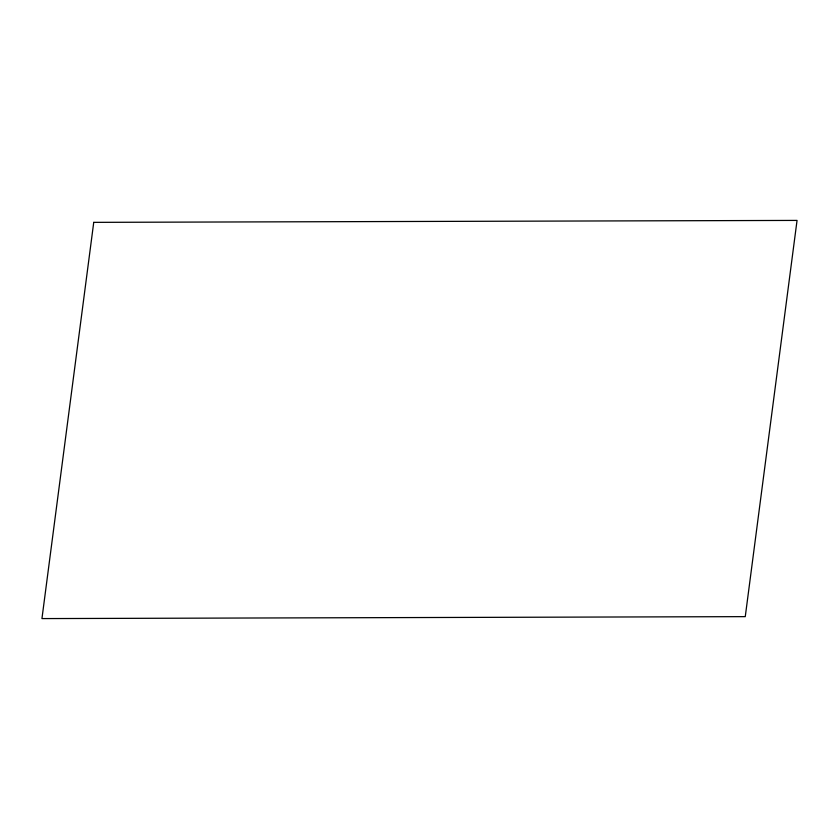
<?xml version="1.0" encoding="UTF-8"?>
<svg xmlns="http://www.w3.org/2000/svg" width="839" height="839" viewBox="0 0 839 839"><rect width="100%" height="100%" fill="white"/><g stroke="black" fill="none" stroke-linecap="round" stroke-linejoin="round"><path stroke-width="1.26" d="M93.737 222.356L41.95 618.584L745.263 616.644L797.05 220.416L93.737 222.356"/></g></svg>
